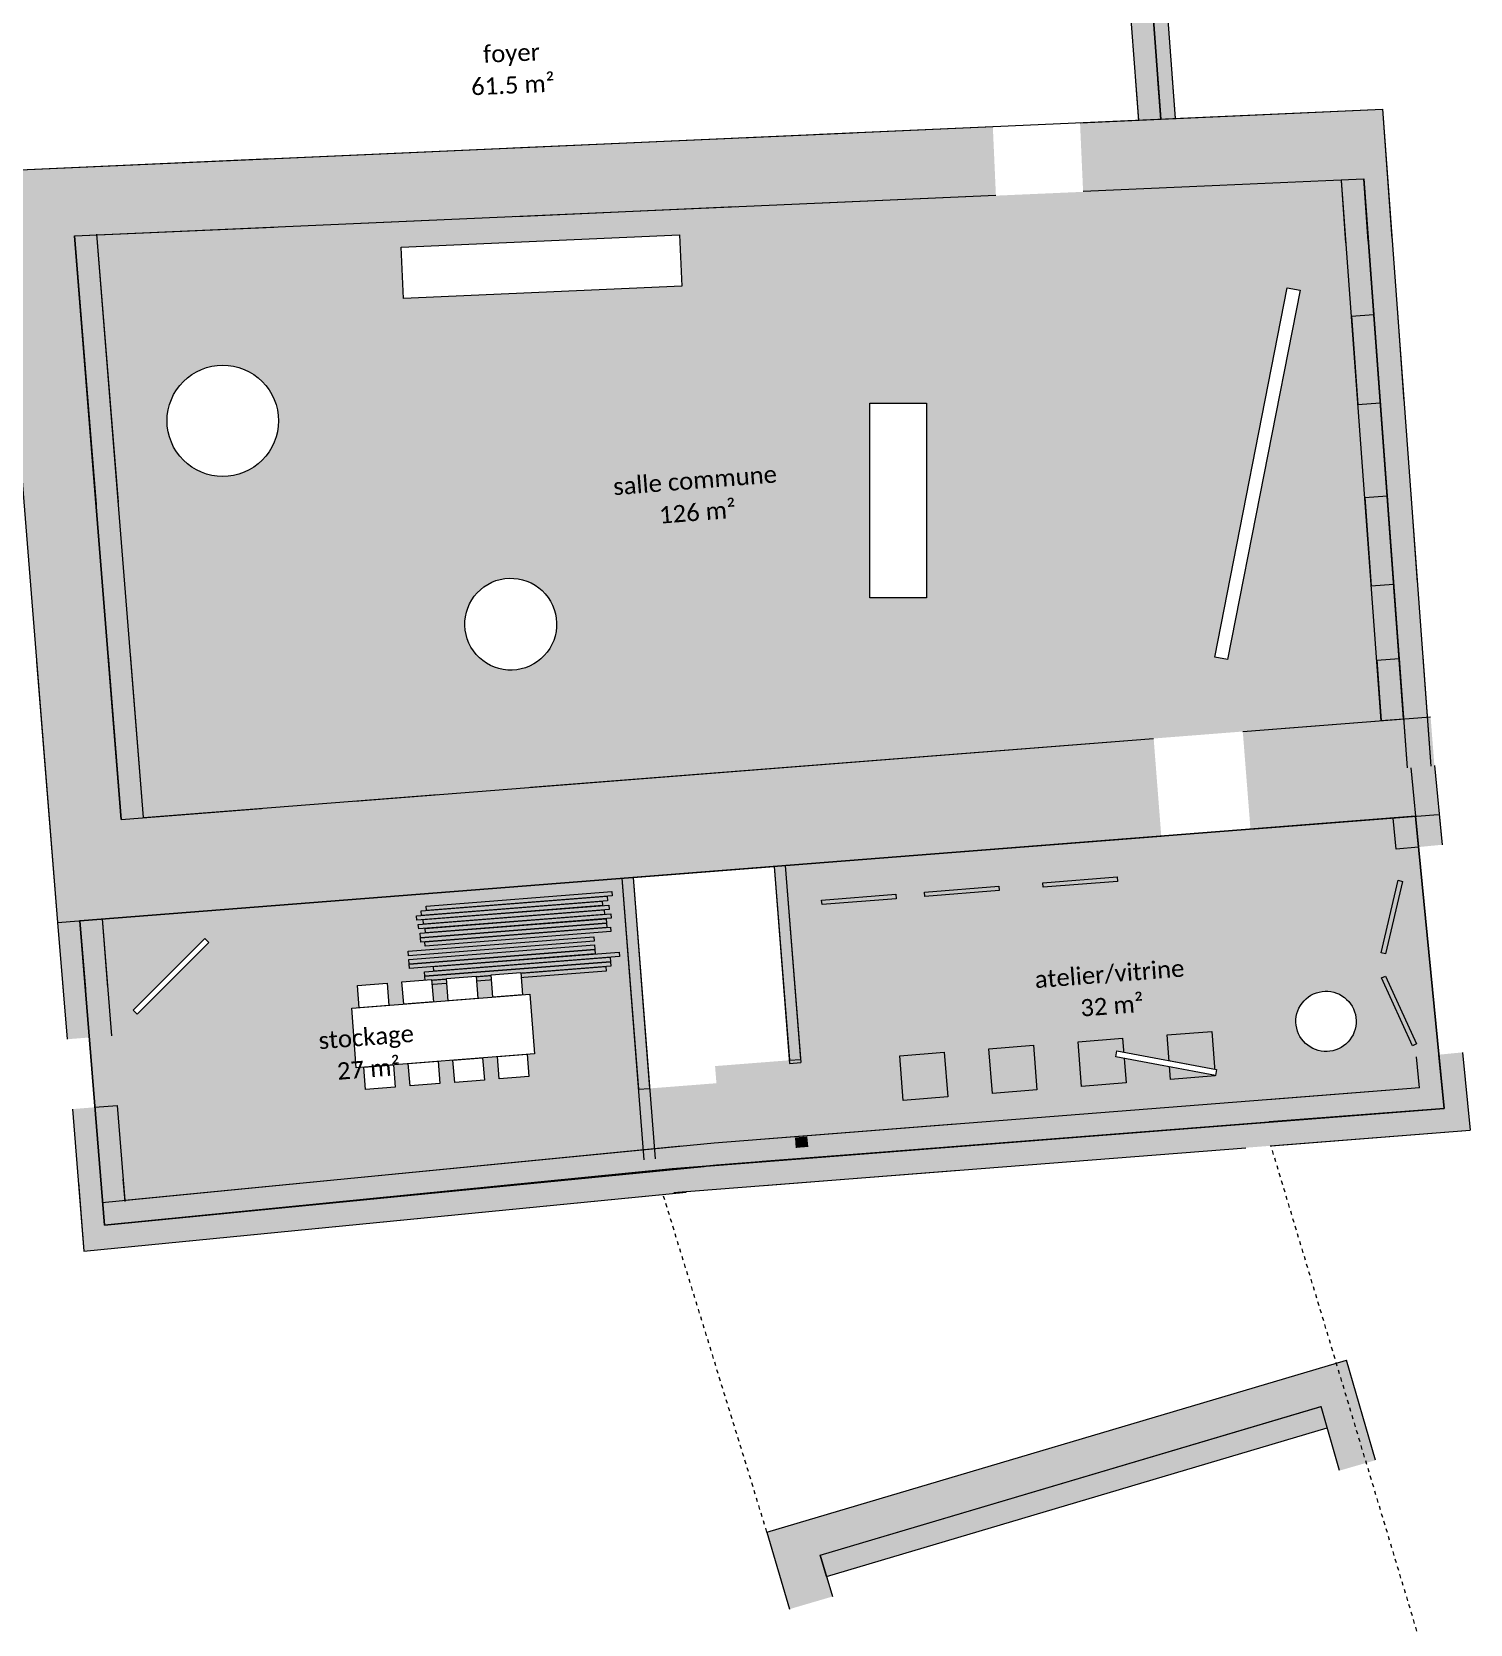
# Model space of a CAD drawing. Header units: centimetres. Extents: x 10781134 to 11746451, y 12092156 to 13482166.
# Drawn here: x 11710061 to 11711991, y 12096454 to 12098591 of the extents above; entities that cross this region are included whole.
import ezdxf

# ---------------------------------------------------------------- set-up
doc = ezdxf.new("R2010")
doc.units = ezdxf.units.CM
doc.header["$LTSCALE"] = 5
doc.linetypes.add('Lijnpatroon-1', pattern=[2.12, 1.06, -1.06])
doc.linetypes.add('Lijnpatroon-11', pattern=[1.058075, 0.705383, -0.352692])
for name, color, linetype, lineweight, true_color in [('_Nieuw-1 stippelijn', 7, 'Lijnpatroon-1', 5, 0xc2324a9a), ('_Nieuw-4 massa', 7, 'Continuous', 5, 0xc2324a9a), ('Bestaand-2 aanzicht', 7, 'Continuous', 5, 0xc2555555), ('Lijnen-meubilair los', 7, 'Continuous', 5, 0xc24c4c4c), ('Oppervlakte-netto', 5, 'Continuous', 5, 0xc20000ff)]:
    doc.layers.add(name, color=color, linetype=linetype, lineweight=lineweight, true_color=true_color)
for name, color, linetype, lineweight in [('Bestaand-4 massa', 7, 'Continuous', 5), ('Lijnen-meubilair vast', 7, 'Continuous', 5), ('Tekst-ruimtelabel', 7, 'Lijnpatroon-11', 13)]:
    doc.layers.add(name, color=color, linetype=linetype, lineweight=lineweight)
doc.layers.add('Tekst-ruimtelabel-corrigé', color=7, linetype='Lijnpatroon-11')
doc.styles.add('Corbel', font='')
doc.styles.get('Corbel').set_extended_font_data('Corbel')

# ---------------------------------------------------------------- blocks, each defined once
blk = doc.blocks.new('Groep-28')
at = {"color": 255}
blk.add_wipeout([(-4299136.7, -3891869.4), (-4298897.5, -3891850.7), (-4298891.2, -3891930.4), (-4299130.5, -3891949.2)], dxfattribs=at).dxf.layer = 'Lijnen-meubilair los'
at = {"layer": 'Lijnen-meubilair los', "flags": 128}
blk.add_lwpolyline([(-4299136.7, -3891869.4), (-4298897.5, -3891850.7), (-4298891.2, -3891930.4), (-4299130.5, -3891949.2)], close=True, dxfattribs=at)
at = {"color": 255}
for points in [[(-4299066.9, -3891863.9), (-4299069.3, -3891834), (-4299029.4, -3891830.9), (-4299027.1, -3891860.8)], [(-4299007.1, -3891859.3), (-4299009.5, -3891829.3), (-4298969.6, -3891826.2), (-4298967.3, -3891856.1)], [(-4298947.3, -3891854.6), (-4298949.7, -3891824.7), (-4298909.8, -3891821.5), (-4298907.4, -3891851.4)], [(-4299126.8, -3891868.6), (-4299129.1, -3891838.7), (-4299089.2, -3891835.6), (-4299086.9, -3891865.5)], [(-4299058.3, -3891973.6), (-4299060.7, -3891943.7), (-4299020.8, -3891940.6), (-4299018.5, -3891970.5)], [(-4298998.5, -3891968.9), (-4299000.9, -3891939), (-4298961, -3891935.9), (-4298958.7, -3891965.8)], [(-4298938.7, -3891964.2), (-4298941.1, -3891934.3), (-4298901.2, -3891931.2), (-4298898.8, -3891961.1)], [(-4299118.2, -3891978.3), (-4299120.5, -3891948.4), (-4299080.6, -3891945.3), (-4299078.3, -3891975.2)]]:
    blk.add_wipeout(points, dxfattribs=at).dxf.layer = 'Lijnen-meubilair los'
at = {"layer": 'Lijnen-meubilair los', "flags": 128}
for points in [[(-4299066.9, -3891863.9), (-4299069.3, -3891834), (-4299029.4, -3891830.9), (-4299027.1, -3891860.8)], [(-4299007.1, -3891859.3), (-4299009.5, -3891829.3), (-4298969.6, -3891826.2), (-4298967.3, -3891856.1)], [(-4298947.3, -3891854.6), (-4298949.7, -3891824.7), (-4298909.8, -3891821.5), (-4298907.4, -3891851.4)], [(-4299126.8, -3891868.6), (-4299129.1, -3891838.7), (-4299089.2, -3891835.6), (-4299086.9, -3891865.5)], [(-4299058.3, -3891973.6), (-4299060.7, -3891943.7), (-4299020.8, -3891940.6), (-4299018.5, -3891970.5)], [(-4298998.5, -3891968.9), (-4299000.9, -3891939), (-4298961, -3891935.9), (-4298958.7, -3891965.8)], [(-4298938.7, -3891964.2), (-4298941.1, -3891934.3), (-4298901.2, -3891931.2), (-4298898.8, -3891961.1)], [(-4299118.2, -3891978.3), (-4299120.5, -3891948.4), (-4299080.6, -3891945.3), (-4299078.3, -3891975.2)]]:
    blk.add_lwpolyline(points, close=True, dxfattribs=at)

msp = doc.modelspace()

# ---------------------------------------------------------------- hatches: boundary and pattern name
at = {"layer": 'Oppervlakte-netto', "linetype": 'Continuous', "lineweight": 0, "true_color": 0x0000bf}
for points in [[(11710211.4, 12097536.6), (11710210.8, 12097536.4), (11711872.1, 12097666.5), (11711818.6, 12098391.3), (11710148.7, 12098318.2), (11710177.5, 12097959.5), (11710147.6, 12097957), (11710163.9, 12097753.5), (11710193.8, 12097755.9)], [(11710163, 12097308.6), (11710133.2, 12097306.2), (11710154, 12097049), (11710183.7, 12097051.4), (11710186, 12097022.4), (11710881.6, 12097090.5), (11710853.1, 12097455), (11710155.6, 12097400.4)]]:
    msp.add_hatch(color=33, dxfattribs=at).paths.add_polyline_path(points)
at = {"layer": 'Tekst-ruimtelabel', "linetype": 'Continuous', "lineweight": 0, "true_color": 0x0000bf}
msp.add_hatch(color=41, dxfattribs=at).paths.add_polyline_path([(11711719.4, 12097157.9), (11711923.5, 12097173.8), (11711919.4, 12097215.3), (11711949.3, 12097218.3), (11711922, 12097496.9), (11711892.1, 12097494), (11711888.1, 12097535.5), (11711888.8, 12097536.1), (11711072.4, 12097472.2), (11711079.8, 12097380.3), (11711084.5, 12097318.3), (11711100.8, 12097109.5), (11711300.6, 12097125.1), (11711303, 12097095.2), (11711721.7, 12097128)])

# ---------------------------------------------------------------- linework, layer by layer
at = {"layer": '_Nieuw-1 stippelijn'}
for p, q in [((11711941.3, 12096373.9), (11711724.2, 12097096.1)), ((11711047.8, 12096577.8), (11710908.4, 12097030.8))]:
    msp.add_line(p, q, dxfattribs=at)
at = {"layer": '_Nieuw-4 massa'}
for p, q in [((11711552.6, 12098791.7), (11711576.2, 12098473.7)), ((11711524.9, 12098760.4), (11711546.3, 12098472.4)), ((11711542.4, 12098524.7), (11711546.3, 12098471.4)), ((11711572.3, 12098526.9), (11711576.2, 12098473.7)), ((11711872.1, 12097666.5), (11711818.6, 12098391.3)), ((11711824.7, 12098307.5), (11711818.6, 12098391.3)), ((11711902, 12097668.8), (11711848.5, 12098393.5)), ((11711854.6, 12098309.8), (11711848.5, 12098393.5)), ((11710147.6, 12097956.9), (11710118.7, 12098316.9)), ((11710181.5, 12097534.1), (11710118.7, 12098316.9)), ((11710177.5, 12097959.5), (11710148.6, 12098319.3)), ((11710211.4, 12097536.4), (11710148.6, 12098319.3)), ((11711832, 12098209.3), (11711861.9, 12098211.6)), ((11711832, 12098209.3), (11711840.7, 12098090.8)), ((11711861.9, 12098211.6), (11711870.7, 12098093)), ((11711840.7, 12098090.8), (11711870.7, 12098093)), ((11711849.9, 12097966.1), (11711879.9, 12097968.3)), ((11711849.9, 12097966.1), (11711858.7, 12097847.5)), ((11711879.9, 12097968.3), (11711888.6, 12097849.7)), ((11711858.7, 12097847.5), (11711888.6, 12097849.7)), ((11710181.5, 12097534.1), (11710163.9, 12097753.5)), ((11710211.4, 12097536.6), (11710193.8, 12097755.9)), ((11711866.1, 12097747.8), (11711896, 12097750)), ((11711896, 12097750), (11711902, 12097668.8)), ((11711866.1, 12097747.8), (11711872.1, 12097666.6)), ((11711872.1, 12097666.6), (11711902, 12097668.8)), ((11711917.9, 12097538.5), (11711888, 12097535.6)), ((11711922, 12097496.9), (11711917.9, 12097538.5)), ((11711922, 12097496.9), (11711917.9, 12097538.4)), ((11711892.1, 12097494), (11711888, 12097535.6)), ((11711892.1, 12097494), (11711888.1, 12097535.5)), ((11711922, 12097496.9), (11711892.1, 12097494)), ((11711072.4, 12097472.2), (11711093.1, 12097207.6)), ((11711072.4, 12097472.2), (11711092.8, 12097211.9)), ((11710853.1, 12097455), (11710882.7, 12097077.3)), ((11710868.1, 12097456.2), (11710897.6, 12097078.5)), ((11710868.1, 12097456.1), (11710890.2, 12097173)), ((11711057.5, 12097471), (11711078.2, 12097206.4)), ((11711057.5, 12097471), (11711077.9, 12097210.8)), ((11710125.7, 12097398), (11710133.1, 12097306.2)), ((11710125.7, 12097398), (11710138.3, 12097241.4)), ((11710155.6, 12097400.4), (11710163, 12097308.6)), ((11710155.6, 12097400.4), (11710168.2, 12097243.8)), ((11711956.3, 12097146.3), (11711949.3, 12097218.3)), ((11711956.3, 12097146.3), (11711949.3, 12097218.3)), ((11711077.9, 12097210.8), (11711092.8, 12097211.9)), ((11711078.2, 12097206.4), (11711093.1, 12097207.6)), ((11711923.5, 12097173.8), (11711919.4, 12097215.3)), ((11711923.5, 12097173.8), (11711919.4, 12097215.3)), ((11710875.3, 12097171.9), (11710890.2, 12097173)), ((11711923.5, 12097173.8), (11711719.4, 12097157.9)), ((11710146, 12097147.7), (11710175.9, 12097150.1)), ((11710146, 12097147.7), (11710158.7, 12096989.6)), ((11710175.9, 12097150.1), (11710186.2, 12097022.5)), ((11711956.3, 12097146.3), (11710979.9, 12097069.9)), ((11711956.3, 12097146.3), (11711721.7, 12097128)), ((11711300.6, 12097125.1), (11711039.1, 12097104.7)), ((11710933.3, 12097095.5), (11710155.8, 12097019.5)), ((11710977.2, 12097099.8), (11710186.2, 12097022.5)), ((11711303, 12097095.2), (11711041.5, 12097074.8)), ((11711086, 12097106.7), (11711100.9, 12097107.9)), ((11711086, 12097106.7), (11711087, 12097093.3)), ((11711100.9, 12097107.9), (11711102, 12097094.5)), ((11710979.9, 12097069.9), (11710158.7, 12096989.6)), ((11710153.8, 12097049), (11710156.2, 12097018.8)), ((11710936.2, 12097065.7), (11710158.7, 12096989.6)), ((11710183.7, 12097051.4), (11710186.1, 12097021.2)), ((11711119.4, 12096546.9), (11711791.2, 12096746.1)), ((11711127.9, 12096518.1), (11711799.7, 12096717.4)), ((11711127.9, 12096518.1), (11711119.4, 12096546.9))]:
    msp.add_line(p, q, dxfattribs=at)
at = {"layer": '_Nieuw-4 massa', "color": 175, "true_color": 0x0000ff}
for points in [[(11711524.9, 12098760.4), (11711552.6, 12098791.7), (11711546.3, 12098472.4), (11711576.2, 12098473.7)], [(11711542.4, 12098524.7), (11711572.3, 12098526.9), (11711546.3, 12098471.4), (11711576.2, 12098473.7)], [(11711902, 12097668.8), (11711872.1, 12097666.5), (11711848.5, 12098393.5), (11711818.6, 12098391.3)], [(11711854.6, 12098309.8), (11711824.7, 12098307.5), (11711848.5, 12098393.5), (11711818.6, 12098391.3)], [(11710177.5, 12097959.5), (11710147.6, 12097956.9), (11710148.6, 12098319.3), (11710118.7, 12098316.9)], [(11710211.4, 12097536.4), (11710181.5, 12097534.1), (11710148.6, 12098319.3), (11710118.7, 12098316.9)], [(11711832, 12098209.3), (11711861.9, 12098211.6), (11711840.7, 12098090.8), (11711870.7, 12098093)], [(11711849.9, 12097966.1), (11711879.9, 12097968.3), (11711858.7, 12097847.5), (11711888.6, 12097849.7)], [(11710211.4, 12097536.6), (11710181.5, 12097534.1), (11710193.8, 12097755.9), (11710163.9, 12097753.5)], [(11711866.1, 12097747.8), (11711896, 12097750), (11711872.1, 12097666.6), (11711902, 12097668.8)], [(11711922, 12097496.9), (11711892.1, 12097494), (11711917.9, 12097538.5), (11711888, 12097535.6)], [(11711922, 12097496.9), (11711892.1, 12097494), (11711917.9, 12097538.4), (11711888.1, 12097535.5)], [(11711057.5, 12097471), (11711072.4, 12097472.2), (11711078.2, 12097206.4), (11711093.1, 12097207.6)], [(11711057.5, 12097471), (11711072.4, 12097472.2), (11711077.9, 12097210.8), (11711092.8, 12097211.9)], [(11710853.1, 12097455), (11710868.1, 12097456.2), (11710882.7, 12097077.3), (11710897.6, 12097078.5)], [(11710125.7, 12097398), (11710155.6, 12097400.4), (11710133.1, 12097306.2), (11710163, 12097308.6)], [(11710125.7, 12097398), (11710155.6, 12097400.4), (11710138.3, 12097241.4), (11710168.2, 12097243.8)], [(11711956.3, 12097146.3), (11711923.5, 12097173.8), (11711949.3, 12097218.3), (11711919.4, 12097215.3)], [(11711956.3, 12097146.3), (11711923.5, 12097173.8), (11711949.3, 12097218.3), (11711919.4, 12097215.3)], [(11711923.5, 12097173.8), (11711956.3, 12097146.3), (11711719.4, 12097157.9), (11711721.7, 12097128)], [(11710146, 12097147.7), (11710175.9, 12097150.1), (11710158.7, 12096989.6), (11710186.2, 12097022.5)], [(11711300.6, 12097125.1), (11711303, 12097095.2), (11711039.1, 12097104.7), (11711041.5, 12097074.8)], [(11710933.3, 12097095.5), (11710936.2, 12097065.7), (11710155.8, 12097019.5), (11710158.7, 12096989.6)], [(11710977.2, 12097099.8), (11710979.9, 12097069.9), (11710186.2, 12097022.5), (11710158.7, 12096989.6)], [(11711086, 12097106.7), (11711100.9, 12097107.9), (11711087, 12097093.3), (11711102, 12097094.5)], [(11710153.8, 12097049), (11710183.7, 12097051.4), (11710156.2, 12097018.8), (11710186.1, 12097021.2)], [(11711127.9, 12096518.1), (11711119.4, 12096546.9), (11711799.7, 12096717.4), (11711791.2, 12096746.1)]]:
    msp.add_solid(points, dxfattribs=at)
at = {"layer": 'Bestaand-2 aanzicht'}
for p, q in [((11710014.9, 12098404.4), (11711873.7, 12098486.9)), ((11710014.9, 12098404.4), (11711873.7, 12098486.9)), ((11711013.1, 12098448.7), (11711162.9, 12098455.4))]:
    msp.add_line(p, q, dxfattribs=at)
at = {"layer": 'Bestaand-4 massa'}
for p, q in [((11711596.2, 12098474.6), (11711506.4, 12099684.1)), ((11711576.2, 12098473.7), (11711488, 12099662.5)), ((11711576.3, 12098473.4), (11711572.3, 12098526.9)), ((11711596.2, 12098474.9), (11711592.2, 12098528.4)), ((11711467.9, 12098468.9), (11711873.7, 12098486.9)), ((11711596.2, 12098474.6), (11711873.7, 12098486.9)), ((11711873.7, 12098486.9), (11711938.7, 12097605.5)), ((11711873.7, 12098486.9), (11711886.5, 12098313.6)), ((11710499.2, 12098425.9), (11711350.9, 12098463.7)), ((11711118.4, 12098453.4), (11711350.9, 12098463.7)), ((11711467.9, 12098468.9), (11711546.3, 12098472.4)), ((11710706.9, 12098435.1), (11711001.4, 12098448.2)), ((11710014.9, 12098404.4), (11710590, 12098429.9)), ((11710014.9, 12098404.4), (11710382.2, 12098420.7)), ((11710014.9, 12098404.4), (11710095.8, 12097395.6)), ((11711472, 12098377), (11711848.5, 12098393.7)), ((11711472, 12098377), (11711848.5, 12098393.7)), ((11711848.5, 12098393.7), (11711906.8, 12097603.1)), ((11711848.5, 12098393.7), (11711854.5, 12098311.3)), ((11710503.3, 12098334), (11711355, 12098371.8)), ((11711122.5, 12098361.5), (11711355, 12098371.8)), ((11710711, 12098343.2), (11711005.5, 12098356.3)), ((11710118.7, 12098316.9), (11710386.3, 12098328.8)), ((11710118.7, 12098316.9), (11710147.6, 12097956.8)), ((11710118.7, 12098316.9), (11710181.5, 12097534.1)), ((11711861.9, 12098211.6), (11711870.7, 12098093)), ((11711893.8, 12098213.9), (11711902.6, 12098095.3)), ((11711879.9, 12097968.3), (11711888.6, 12097849.7)), ((11711911.8, 12097970.7), (11711920.5, 12097852.1)), ((11710163.9, 12097753.5), (11710181.5, 12097534.1)), ((11711896, 12097750), (11711906.8, 12097603.1)), ((11711927.9, 12097752.3), (11711938.7, 12097605.5)), ((11710067.7, 12097745.8), (11710095.8, 12097395.6)), ((11711686.3, 12097651.9), (11711938.3, 12097671.7)), ((11711726.2, 12097655.1), (11711938.3, 12097671.7)), ((11710494.2, 12097558.6), (11711526.8, 12097639.5)), ((11710730.7, 12097577.1), (11711566.7, 12097642.6)), ((11711911.6, 12097603.1), (11711922, 12097496.9)), ((11711943.4, 12097606.2), (11711953.8, 12097500)), ((11710211.4, 12097536.4), (11710606.1, 12097567.3)), ((11710181.5, 12097534.1), (11710369.5, 12097548.8)), ((11711696.6, 12097521), (11711948.5, 12097540.8)), ((11711736.4, 12097524.2), (11711948.5, 12097540.8)), ((11711917.9, 12097538.1), (11711922, 12097496.9)), ((11711949.8, 12097541.2), (11711953.8, 12097500)), ((11710504.4, 12097427.7), (11711537.1, 12097508.6)), ((11711072.4, 12097472.2), (11711576.9, 12097511.7)), ((11710868.1, 12097456.1), (11711057.5, 12097471)), ((11710125.9, 12097398), (11710379.8, 12097417.9)), ((11710095.8, 12097395.6), (11710096, 12097395.7)), ((11710096, 12097395.7), (11710103.4, 12097303.8)), ((11710096, 12097395.7), (11710108.6, 12097239)), ((11710125.9, 12097398), (11710133.3, 12097306.2)), ((11710125.9, 12097398), (11710138.5, 12097241.4)), ((11711949.3, 12097218.3), (11711956.3, 12097146.3)), ((11711949.3, 12097218.3), (11711956.3, 12097146.3)), ((11711981.1, 12097221.4), (11711991.4, 12097117)), ((11711981.1, 12097221.4), (11711991.4, 12097117)), ((11710116.1, 12097145.3), (11710131.4, 12096954.8)), ((11710146, 12097147.7), (11710158.7, 12096989.6)), ((11710920.4, 12097065.3), (11711956.3, 12097146.3)), ((11711721.7, 12097128), (11711956.3, 12097146.3)), ((11711723.1, 12097096), (11711991.4, 12097117)), ((11711724.2, 12097096.1), (11711991.4, 12097117)), ((11710922.8, 12097033.4), (11711690.5, 12097093.4)), ((11711041.5, 12097074.8), (11711303, 12097095.2)), ((11710158.7, 12096989.6), (11710963.5, 12097068.3)), ((11710920.4, 12097065.3), (11710936.8, 12097066.6)), ((11710124.1, 12097046.6), (11710131.4, 12096954.8)), ((11710154, 12097049), (11710158.7, 12096989.6)), ((11710158.7, 12096989.6), (11710936.2, 12097065.7)), ((11711044, 12097042.8), (11711305.5, 12097063.3)), ((11710131.4, 12096954.8), (11710939.4, 12097033.8)), ((11710131.4, 12096954.8), (11710912, 12097031.1)), ((11710922.8, 12097033.4), (11710939.3, 12097034.7)), ((11711047.8, 12096577.8), (11711825.3, 12096808.4)), ((11711864.2, 12096674.1), (11711825.3, 12096808.4)), ((11711119.4, 12096546.9), (11711791.3, 12096746.2)), ((11711816.2, 12096660.2), (11711791.3, 12096746.2)), ((11711047.8, 12096577.8), (11711078.1, 12096474.3)), ((11711119.4, 12096546.9), (11711135.7, 12096491.2))]:
    msp.add_line(p, q, dxfattribs=at)
for points in [[(11710125.9, 12097398), (11710125.9, 12097398), (11710158.7, 12096989.6), (11710158.7, 12096989.6), (11710125.9, 12097398)], [(11710920.4, 12097065.3), (11710920.4, 12097065.3), (11711956.3, 12097146.3), (11711956.3, 12097146.3), (11710920.4, 12097065.3)], [(11710158.7, 12096989.6), (11710158.7, 12096989.6), (11710920.4, 12097065.3), (11710920.4, 12097065.3), (11710158.7, 12096989.6)]]:
    msp.add_lwpolyline(points, dxfattribs=at)
at = {"layer": 'Bestaand-4 massa', "color": 7}
for points in [[(11711596.2, 12098474.6), (11711576.2, 12098473.7), (11711506.4, 12099684.1), (11711488, 12099662.5)], [(11711596.2, 12098474.9), (11711576.3, 12098473.4), (11711592.2, 12098528.4), (11711572.3, 12098526.9)], [(11711472, 12098377), (11711467.9, 12098468.9), (11711848.5, 12098393.7), (11711873.7, 12098486.9)], [(11711472, 12098377), (11711467.9, 12098468.9), (11711848.5, 12098393.7), (11711873.7, 12098486.9)], [(11711848.5, 12098393.7), (11711873.7, 12098486.9), (11711906.8, 12097603.1), (11711938.7, 12097605.5)], [(11711848.5, 12098393.7), (11711873.7, 12098486.9), (11711854.5, 12098311.3), (11711886.5, 12098313.6)], [(11710503.3, 12098334), (11710499.2, 12098425.9), (11711355, 12098371.8), (11711350.9, 12098463.7)], [(11711122.5, 12098361.5), (11711118.4, 12098453.4), (11711355, 12098371.8), (11711350.9, 12098463.7)], [(11710711, 12098343.2), (11710706.9, 12098435.1), (11711005.5, 12098356.3), (11711001.4, 12098448.2)], [(11710118.7, 12098316.9), (11710014.9, 12098404.4), (11710386.3, 12098328.8), (11710382.2, 12098420.7)], [(11710014.9, 12098404.4), (11710118.7, 12098316.9), (11710051.4, 12097949.1), (11710147.6, 12097956.8)], [(11710014.9, 12098404.4), (11710118.7, 12098316.9), (11710095.8, 12097395.6), (11710181.5, 12097534.1)], [(11711861.9, 12098211.6), (11711893.8, 12098213.9), (11711870.7, 12098093), (11711902.6, 12098095.3)], [(11711879.9, 12097968.3), (11711911.8, 12097970.7), (11711888.6, 12097849.7), (11711920.5, 12097852.1)], [(11710095.8, 12097395.6), (11710181.5, 12097534.1), (11710067.7, 12097745.8), (11710163.9, 12097753.5)], [(11711896, 12097750), (11711927.9, 12097752.3), (11711906.8, 12097603.1), (11711938.7, 12097605.5)], [(11711696.6, 12097521), (11711686.3, 12097651.9), (11711948.5, 12097540.8), (11711938.3, 12097671.7)], [(11711736.4, 12097524.2), (11711726.2, 12097655.1), (11711948.5, 12097540.8), (11711938.3, 12097671.7)], [(11710504.4, 12097427.7), (11710494.2, 12097558.6), (11711537.1, 12097508.6), (11711526.8, 12097639.5)], [(11711911.6, 12097603.1), (11711943.4, 12097606.2), (11711922, 12097496.9), (11711953.8, 12097500)], [(11710369.5, 12097548.8), (11710181.5, 12097534.1), (11710379.8, 12097417.9), (11710095.8, 12097395.6)], [(11711917.9, 12097538.1), (11711949.8, 12097541.2), (11711922, 12097496.9), (11711953.8, 12097500)], [(11710133.3, 12097306.2), (11710125.9, 12097398), (11710103.4, 12097303.8), (11710096, 12097395.7)], [(11710138.5, 12097241.4), (11710125.9, 12097398), (11710108.6, 12097239), (11710096, 12097395.7)], [(11711949.3, 12097218.3), (11711981.1, 12097221.4), (11711956.3, 12097146.3), (11711991.4, 12097117)], [(11711949.3, 12097218.3), (11711981.1, 12097221.4), (11711956.3, 12097146.3), (11711991.4, 12097117)], [(11710116.1, 12097145.3), (11710146, 12097147.7), (11710131.4, 12096954.8), (11710158.7, 12096989.6)], [(11710922.8, 12097033.4), (11710920.4, 12097065.3), (11711991.4, 12097117), (11711956.3, 12097146.3)], [(11711724.2, 12097096.1), (11711721.7, 12097128), (11711991.4, 12097117), (11711956.3, 12097146.3)], [(11711044, 12097042.8), (11711041.5, 12097074.8), (11711305.5, 12097063.3), (11711303, 12097095.2)], [(11710131.4, 12096954.8), (11710158.7, 12096989.6), (11710912, 12097031.1), (11710963.5, 12097068.3)], [(11710922.8, 12097033.4), (11710920.4, 12097065.3), (11710939.3, 12097034.7), (11710936.8, 12097066.6)], [(11710124.1, 12097046.6), (11710154, 12097049), (11710131.4, 12096954.8), (11710158.7, 12096989.6)], [(11710131.4, 12096954.8), (11710158.7, 12096989.6), (11710939.4, 12097033.8), (11710936.2, 12097065.7)], [(11711119.4, 12096546.9), (11711047.8, 12096577.8), (11711791.3, 12096746.2), (11711825.3, 12096808.4)], [(11711864.2, 12096674.1), (11711816.2, 12096660.2), (11711825.3, 12096808.4), (11711791.3, 12096746.2)], [(11711047.8, 12096577.8), (11711119.4, 12096546.9), (11711078.1, 12096474.3), (11711135.7, 12096491.2)]]:
    msp.add_solid(points, dxfattribs=at)

# ---------------------------------------------------------------- texts
at = {"layer": 'Tekst-ruimtelabel', "attachment_point": 2, "line_spacing_factor": 1.119614, "style": 'Corbel'}
for s, insert, char_height, rotation in [('foyer\\P61.5 m²{\\fArial|b0|i0|c0|p0;\\H1.096x; }', (11710704.5, 12098573.9), 22.967, 2.5128), ('salle commune\\P126 m²{\\fArial|b0|i0|c0|p0;\\H1.096x; }', (11710950.3, 12098000.5), 22.967, 4.4795), ('atelier/vitrine\\P32 m² ', (11711506.5, 12097338.3), 22.967, 4.4795), ('stockage\\P27 m² ', (11710509.1, 12097253.5), 22.97, 4.4795)]:
    msp.add_mtext(s, dxfattribs=dict(at, insert=insert, char_height=char_height, rotation=rotation))
at = {"layer": 'Tekst-ruimtelabel-corrigé', "char_height": 22.967, "attachment_point": 2, "line_spacing_factor": 1.119614, "style": 'Corbel'}
for s, insert, rotation in [('foyer\\P61.5 m²{\\fArial|b0|i0|c0|p0;\\H1.096x; }', (11710704.5, 12098573.9), 2.5128), ('salle commune\\P126 m²{\\fArial|b0|i0|c0|p0;\\H1.096x; }', (11710950.3, 12098000.5), 4.4795), ('atelier/vitrine\\P32 m² ', (11711506.5, 12097338.3), 4.4795)]:
    msp.add_mtext(s, dxfattribs=dict(at, insert=insert, rotation=rotation))

# ---------------------------------------------------------------- next in the draw order: wipeouts: each hides what was drawn before it
at = {"color": 255}
for points in [[(11710556.8, 12098301.8), (11710930.4, 12098318.4), (11710933.5, 12098249.5), (11710559.9, 12098232.9)], [(11711746, 12098247.5), (11711763.2, 12098244.1), (11711666, 12097748.5), (11711648.8, 12097751.9)], [(11710392.4, 12098068.9), (11710392, 12098061.5), (11710391, 12098054.3), (11710389.2, 12098047.2), (11710386.7, 12098040.3), (11710383.6, 12098033.6), (11710379.8, 12098027.3), (11710375.4, 12098021.4), (11710370.5, 12098016), (11710365.1, 12098011.1), (11710359.2, 12098006.7), (11710352.9, 12098002.9), (11710346.3, 12097999.8), (11710339.3, 12097997.3), (11710332.2, 12097995.5), (11710325, 12097994.5), (11710317.6, 12097994.1), (11710310.3, 12097994.5), (11710303.1, 12097995.5), (11710295.9, 12097997.3), (11710289, 12097999.8), (11710282.4, 12098002.9), (11710276.1, 12098006.7), (11710270.2, 12098011.1), (11710264.8, 12098016), (11710259.9, 12098021.4), (11710255.5, 12098027.3), (11710251.7, 12098033.6), (11710248.6, 12098040.3), (11710246.1, 12098047.2), (11710244.3, 12098054.3), (11710243.2, 12098061.5), (11710242.9, 12098068.9), (11710243.2, 12098076.2), (11710244.3, 12098083.4), (11710246.1, 12098090.6), (11710248.6, 12098097.5), (11710251.7, 12098104.1), (11710255.5, 12098110.4), (11710259.9, 12098116.3), (11710264.8, 12098121.7), (11710270.2, 12098126.7), (11710276.1, 12098131), (11710282.4, 12098134.8), (11710289, 12098137.9), (11710295.9, 12098140.4), (11710303.1, 12098142.2), (11710310.3, 12098143.3), (11710317.6, 12098143.6), (11710325, 12098143.3), (11710332.2, 12098142.2), (11710339.3, 12098140.4), (11710346.3, 12098137.9), (11710352.9, 12098134.8), (11710359.2, 12098131), (11710365.1, 12098126.7), (11710370.5, 12098121.7), (11710375.4, 12098116.3), (11710379.8, 12098110.4), (11710383.6, 12098104.1), (11710386.7, 12098097.5), (11710389.2, 12098090.6), (11710391, 12098083.4), (11710392, 12098076.2)], [(11711186, 12098092.5), (11711262, 12098092.5), (11711262, 12097831.5), (11711186, 12097831.5)], [(11710757.4, 12097826.8), (11710760.2, 12097821.4), (11710762.4, 12097815.8), (11710764, 12097810), (11710765.1, 12097804), (11710765.6, 12097798), (11710765.5, 12097792), (11710764.8, 12097786), (11710763.5, 12097780), (11710761.7, 12097774.3), (11710759.3, 12097768.7), (11710756.3, 12097763.4), (11710752.9, 12097758.5), (11710749, 12097753.9), (11710744.6, 12097749.7), (11710739.9, 12097745.9), (11710734.8, 12097742.6), (11710729.4, 12097739.8), (11710723.8, 12097737.6), (11710718, 12097736), (11710712, 12097734.9), (11710706, 12097734.4), (11710700, 12097734.5), (11710694, 12097735.2), (11710688, 12097736.5), (11710682.3, 12097738.3), (11710676.7, 12097740.7), (11710671.4, 12097743.7), (11710666.5, 12097747.1), (11710661.9, 12097751), (11710657.7, 12097755.4), (11710653.9, 12097760.1), (11710650.6, 12097765.2), (11710647.8, 12097770.6), (11710645.6, 12097776.2), (11710644, 12097782), (11710642.9, 12097788), (11710642.4, 12097794), (11710642.5, 12097800), (11710643.2, 12097806), (11710644.5, 12097812), (11710646.3, 12097817.7), (11710648.7, 12097823.3), (11710651.7, 12097828.6), (11710655.1, 12097833.5), (11710659, 12097838.1), (11710663.4, 12097842.3), (11710668.1, 12097846.1), (11710673.2, 12097849.4), (11710678.6, 12097852.2), (11710684.2, 12097854.4), (11710690, 12097856), (11710696, 12097857.1), (11710702, 12097857.6), (11710708, 12097857.5), (11710714, 12097856.8), (11710720, 12097855.5), (11710725.7, 12097853.7), (11710731.3, 12097851.3), (11710736.6, 12097848.3), (11710741.5, 12097844.9), (11710746.1, 12097841), (11710750.3, 12097836.6), (11710754.1, 12097831.9)], [(11711418, 12097449.1), (11711517.7, 12097456.9), (11711518.2, 12097450.9), (11711418.5, 12097443.1)], [(11711871.8, 12097354.9), (11711894.7, 12097452.3), (11711900.5, 12097450.9), (11711877.7, 12097353.5)], [(11710590.5, 12097417.8), (11710839.7, 12097437.4), (11710840.2, 12097431.4), (11710591, 12097411.9)], [(11711121.2, 12097425.8), (11711220.9, 12097433.6), (11711221.4, 12097427.6), (11711121.7, 12097419.8)], [(11711259.2, 12097436.6), (11711358.9, 12097444.4), (11711359.3, 12097438.5), (11711259.6, 12097430.6)], [(11711878, 12097323.8), (11711919.3, 12097232.8), (11711913.9, 12097230.3), (11711872.5, 12097321.4)], [(11711465.2, 12097235.6), (11711525, 12097240.3), (11711529.7, 12097180.4), (11711469.9, 12097175.8)], [(11711584.9, 12097244.9), (11711644.7, 12097249.6), (11711649.4, 12097189.8), (11711589.5, 12097185.1)], [(11711226, 12097216.9), (11711285.8, 12097221.5), (11711290.5, 12097161.7), (11711230.6, 12097157)], [(11711345.6, 12097226.2), (11711405.4, 12097230.9), (11711410.1, 12097171.1), (11711350.3, 12097166.4)]]:
    msp.add_wipeout(points, dxfattribs=at).dxf.layer = 'Lijnen-meubilair los'

# ---------------------------------------------------------------- next in the draw order: linework, layer by layer
at = {"layer": '_Nieuw-4 massa'}
msp.add_line((11711923.5, 12097173.8), (11710977.2, 12097099.8), dxfattribs=at)
at = {"layer": '_Nieuw-4 massa', "color": 175, "true_color": 0x0000ff}
msp.add_solid([(11711923.5, 12097173.8), (11711956.3, 12097146.3), (11710977.2, 12097099.8), (11710979.9, 12097069.9)], dxfattribs=at)
at = {"layer": 'Bestaand-4 massa'}
for p, q in [((11710118.7, 12098316.9), (11710594, 12098338)), ((11710741, 12097446.2), (11710853.1, 12097455))]:
    msp.add_line(p, q, dxfattribs=at)
msp.add_lwpolyline([(11711956.3, 12097146.3), (11711956.3, 12097146.3), (11711917.9, 12097538.4), (11711917.9, 12097538.4), (11711956.3, 12097146.3)], dxfattribs=at)
at = {"layer": 'Bestaand-4 massa', "color": 7}
for points in [[(11710118.7, 12098316.9), (11710014.9, 12098404.4), (11710594, 12098338), (11710590, 12098429.9)], [(11710741, 12097446.2), (11710730.7, 12097577.1), (11711576.9, 12097511.7), (11711566.7, 12097642.6)]]:
    msp.add_solid(points, dxfattribs=at)
at = {"layer": 'Lijnen-meubilair los', "flags": 128}
for points in [[(11710556.8, 12098301.8), (11710930.4, 12098318.4), (11710933.5, 12098249.5), (11710559.9, 12098232.9)], [(11711746, 12098247.5), (11711763.2, 12098244.1), (11711666, 12097748.5), (11711648.8, 12097751.9)], [(11710392.4, 12098068.9), (11710392, 12098061.5), (11710391, 12098054.3), (11710389.2, 12098047.2), (11710386.7, 12098040.3), (11710383.6, 12098033.6), (11710379.8, 12098027.3), (11710375.4, 12098021.4), (11710370.5, 12098016), (11710365.1, 12098011.1), (11710359.2, 12098006.7), (11710352.9, 12098002.9), (11710346.3, 12097999.8), (11710339.3, 12097997.3), (11710332.2, 12097995.5), (11710325, 12097994.5), (11710317.6, 12097994.1), (11710310.3, 12097994.5), (11710303.1, 12097995.5), (11710295.9, 12097997.3), (11710289, 12097999.8), (11710282.4, 12098002.9), (11710276.1, 12098006.7), (11710270.2, 12098011.1), (11710264.8, 12098016), (11710259.9, 12098021.4), (11710255.5, 12098027.3), (11710251.7, 12098033.6), (11710248.6, 12098040.3), (11710246.1, 12098047.2), (11710244.3, 12098054.3), (11710243.2, 12098061.5), (11710242.9, 12098068.9), (11710243.2, 12098076.2), (11710244.3, 12098083.4), (11710246.1, 12098090.6), (11710248.6, 12098097.5), (11710251.7, 12098104.1), (11710255.5, 12098110.4), (11710259.9, 12098116.3), (11710264.8, 12098121.7), (11710270.2, 12098126.7), (11710276.1, 12098131), (11710282.4, 12098134.8), (11710289, 12098137.9), (11710295.9, 12098140.4), (11710303.1, 12098142.2), (11710310.3, 12098143.3), (11710317.6, 12098143.6), (11710325, 12098143.3), (11710332.2, 12098142.2), (11710339.3, 12098140.4), (11710346.3, 12098137.9), (11710352.9, 12098134.8), (11710359.2, 12098131), (11710365.1, 12098126.7), (11710370.5, 12098121.7), (11710375.4, 12098116.3), (11710379.8, 12098110.4), (11710383.6, 12098104.1), (11710386.7, 12098097.5), (11710389.2, 12098090.6), (11710391, 12098083.4), (11710392, 12098076.2)], [(11711186, 12098092.5), (11711262, 12098092.5), (11711262, 12097831.5), (11711186, 12097831.5)], [(11710757.4, 12097826.8), (11710760.2, 12097821.4), (11710762.4, 12097815.8), (11710764, 12097810), (11710765.1, 12097804), (11710765.6, 12097798), (11710765.5, 12097792), (11710764.8, 12097786), (11710763.5, 12097780), (11710761.7, 12097774.3), (11710759.3, 12097768.7), (11710756.3, 12097763.4), (11710752.9, 12097758.5), (11710749, 12097753.9), (11710744.6, 12097749.7), (11710739.9, 12097745.9), (11710734.8, 12097742.6), (11710729.4, 12097739.8), (11710723.8, 12097737.6), (11710718, 12097736), (11710712, 12097734.9), (11710706, 12097734.4), (11710700, 12097734.5), (11710694, 12097735.2), (11710688, 12097736.5), (11710682.3, 12097738.3), (11710676.7, 12097740.7), (11710671.4, 12097743.7), (11710666.5, 12097747.1), (11710661.9, 12097751), (11710657.7, 12097755.4), (11710653.9, 12097760.1), (11710650.6, 12097765.2), (11710647.8, 12097770.6), (11710645.6, 12097776.2), (11710644, 12097782), (11710642.9, 12097788), (11710642.4, 12097794), (11710642.5, 12097800), (11710643.2, 12097806), (11710644.5, 12097812), (11710646.3, 12097817.7), (11710648.7, 12097823.3), (11710651.7, 12097828.6), (11710655.1, 12097833.5), (11710659, 12097838.1), (11710663.4, 12097842.3), (11710668.1, 12097846.1), (11710673.2, 12097849.4), (11710678.6, 12097852.2), (11710684.2, 12097854.4), (11710690, 12097856), (11710696, 12097857.1), (11710702, 12097857.6), (11710708, 12097857.5), (11710714, 12097856.8), (11710720, 12097855.5), (11710725.7, 12097853.7), (11710731.3, 12097851.3), (11710736.6, 12097848.3), (11710741.5, 12097844.9), (11710746.1, 12097841), (11710750.3, 12097836.6), (11710754.1, 12097831.9)], [(11711418, 12097449.1), (11711517.7, 12097456.9), (11711518.2, 12097450.9), (11711418.5, 12097443.1)], [(11711871.8, 12097354.9), (11711894.7, 12097452.3), (11711900.5, 12097450.9), (11711877.7, 12097353.5)], [(11710590.5, 12097417.8), (11710839.7, 12097437.4), (11710840.2, 12097431.4), (11710591, 12097411.9)], [(11711121.2, 12097425.8), (11711220.9, 12097433.6), (11711221.4, 12097427.6), (11711121.7, 12097419.8)], [(11711259.2, 12097436.6), (11711358.9, 12097444.4), (11711359.3, 12097438.5), (11711259.6, 12097430.6)], [(11711878, 12097323.8), (11711919.3, 12097232.8), (11711913.9, 12097230.3), (11711872.5, 12097321.4)], [(11711465.2, 12097235.6), (11711525, 12097240.3), (11711529.7, 12097180.4), (11711469.9, 12097175.8)], [(11711584.9, 12097244.9), (11711644.7, 12097249.6), (11711649.4, 12097189.8), (11711589.5, 12097185.1)], [(11711226, 12097216.9), (11711285.8, 12097221.5), (11711290.5, 12097161.7), (11711230.6, 12097157)], [(11711345.6, 12097226.2), (11711405.4, 12097230.9), (11711410.1, 12097171.1), (11711350.3, 12097166.4)]]:
    msp.add_lwpolyline(points, close=True, dxfattribs=at)

# ---------------------------------------------------------------- next in the draw order: wipeouts: each hides what was drawn before it
at = {"color": 255}
msp.add_wipeout([(11710584, 12097411.3), (11710833.2, 12097430.9), (11710833.7, 12097424.9), (11710584.4, 12097405.3)], dxfattribs=at).dxf.layer = 'Lijnen-meubilair los'

# ---------------------------------------------------------------- next in the draw order: linework, layer by layer
at = {"layer": 'Lijnen-meubilair los', "flags": 128}
msp.add_lwpolyline([(11710584, 12097411.3), (11710833.2, 12097430.9), (11710833.7, 12097424.9), (11710584.4, 12097405.3)], close=True, dxfattribs=at)

# ---------------------------------------------------------------- next in the draw order: wipeouts: each hides what was drawn before it
at = {"color": 255}
msp.add_wipeout([(11710577.4, 12097404.8), (11710826.7, 12097424.3), (11710827.1, 12097418.3), (11710577.9, 12097398.8)], dxfattribs=at).dxf.layer = 'Lijnen-meubilair los'

# ---------------------------------------------------------------- next in the draw order: linework, layer by layer
at = {"layer": 'Lijnen-meubilair los', "flags": 128}
msp.add_lwpolyline([(11710577.4, 12097404.8), (11710826.7, 12097424.3), (11710827.1, 12097418.3), (11710577.9, 12097398.8)], close=True, dxfattribs=at)

# ---------------------------------------------------------------- next in the draw order: wipeouts: each hides what was drawn before it
at = {"color": 255}
msp.add_wipeout([(11710586.5, 12097399.5), (11710835.8, 12097419.1), (11710836.2, 12097413.1), (11710587, 12097393.5)], dxfattribs=at).dxf.layer = 'Lijnen-meubilair los'

# ---------------------------------------------------------------- next in the draw order: linework, layer by layer
at = {"layer": 'Lijnen-meubilair los', "flags": 128}
msp.add_lwpolyline([(11710586.5, 12097399.5), (11710835.8, 12097419.1), (11710836.2, 12097413.1), (11710587, 12097393.5)], close=True, dxfattribs=at)

# ---------------------------------------------------------------- next in the draw order: wipeouts: each hides what was drawn before it
at = {"color": 255}
msp.add_wipeout([(11710580, 12097393), (11710829.2, 12097412.5), (11710829.7, 12097406.6), (11710580.5, 12097387)], dxfattribs=at).dxf.layer = 'Lijnen-meubilair los'

# ---------------------------------------------------------------- next in the draw order: linework, layer by layer
at = {"layer": 'Lijnen-meubilair los', "flags": 128}
msp.add_lwpolyline([(11710580, 12097393), (11710829.2, 12097412.5), (11710829.7, 12097406.6), (11710580.5, 12097387)], close=True, dxfattribs=at)

# ---------------------------------------------------------------- next in the draw order: wipeouts: each hides what was drawn before it
at = {"color": 255}
msp.add_wipeout([(11710589.1, 12097387.7), (11710838.3, 12097407.3), (11710838.8, 12097401.3), (11710589.6, 12097381.7)], dxfattribs=at).dxf.layer = 'Lijnen-meubilair los'

# ---------------------------------------------------------------- next in the draw order: linework, layer by layer
at = {"layer": 'Lijnen-meubilair los', "flags": 128}
msp.add_lwpolyline([(11710589.1, 12097387.7), (11710838.3, 12097407.3), (11710838.8, 12097401.3), (11710589.6, 12097381.7)], close=True, dxfattribs=at)

# ---------------------------------------------------------------- next in the draw order: wipeouts: each hides what was drawn before it
at = {"color": 255}
msp.add_wipeout([(11710582.6, 12097381.3), (11710831.9, 12097400.8), (11710832.3, 12097394.8), (11710583.1, 12097375.3)], dxfattribs=at).dxf.layer = 'Lijnen-meubilair los'

# ---------------------------------------------------------------- next in the draw order: linework, layer by layer
at = {"layer": 'Lijnen-meubilair los', "flags": 128}
msp.add_lwpolyline([(11710582.6, 12097381.3), (11710831.9, 12097400.8), (11710832.3, 12097394.8), (11710583.1, 12097375.3)], close=True, dxfattribs=at)

# ---------------------------------------------------------------- next in the draw order: wipeouts: each hides what was drawn before it
at = {"color": 255}
msp.add_wipeout([(11710583.1, 12097375.3), (11710832.3, 12097394.9), (11710832.8, 12097388.9), (11710583.6, 12097369.3)], dxfattribs=at).dxf.layer = 'Lijnen-meubilair los'

# ---------------------------------------------------------------- next in the draw order: linework, layer by layer
at = {"layer": 'Lijnen-meubilair los', "flags": 128}
msp.add_lwpolyline([(11710583.1, 12097375.3), (11710832.3, 12097394.9), (11710832.8, 12097388.9), (11710583.6, 12097369.3)], close=True, dxfattribs=at)

# ---------------------------------------------------------------- next in the draw order: wipeouts: each hides what was drawn before it
at = {"color": 255}
msp.add_wipeout([(11710588.6, 12097369.8), (11710837.9, 12097389.4), (11710838.3, 12097383.4), (11710589.1, 12097363.8)], dxfattribs=at).dxf.layer = 'Lijnen-meubilair los'

# ---------------------------------------------------------------- next in the draw order: linework, layer by layer
at = {"layer": 'Bestaand-4 massa'}
msp.add_line((11710095.8, 12097395.6), (11710616.4, 12097436.4), dxfattribs=at)
msp.add_lwpolyline([(11711917.9, 12097538.4), (11711917.9, 12097538.4), (11710125.9, 12097398), (11710125.9, 12097398), (11711917.9, 12097538.4)], dxfattribs=at)
at = {"layer": 'Bestaand-4 massa', "color": 7}
msp.add_solid([(11710095.8, 12097395.6), (11710181.5, 12097534.1), (11710616.4, 12097436.4), (11710606.1, 12097567.3)], dxfattribs=at)
at = {"layer": 'Lijnen-meubilair los', "flags": 128}
msp.add_lwpolyline([(11710588.6, 12097369.8), (11710837.9, 12097389.4), (11710838.3, 12097383.4), (11710589.1, 12097363.8)], close=True, dxfattribs=at)

# ---------------------------------------------------------------- next in the draw order: wipeouts: each hides what was drawn before it
at = {"color": 255}
msp.add_wipeout([(11710566.4, 12097357), (11710815.6, 12097376.5), (11710816.1, 12097370.5), (11710566.8, 12097351)], dxfattribs=at).dxf.layer = 'Lijnen-meubilair los'

# ---------------------------------------------------------------- next in the draw order: linework, layer by layer
at = {"layer": 'Lijnen-meubilair los', "flags": 128}
msp.add_lwpolyline([(11710566.4, 12097357), (11710815.6, 12097376.5), (11710816.1, 12097370.5), (11710566.8, 12097351)], close=True, dxfattribs=at)

# ---------------------------------------------------------------- next in the draw order: wipeouts: each hides what was drawn before it
at = {"color": 255}
msp.add_wipeout([(11710567.2, 12097345.9), (11710816.5, 12097365.5), (11710816.9, 12097359.5), (11710567.7, 12097339.9)], dxfattribs=at).dxf.layer = 'Lijnen-meubilair los'

# ---------------------------------------------------------------- next in the draw order: linework, layer by layer
at = {"layer": 'Lijnen-meubilair los', "flags": 128}
msp.add_lwpolyline([(11710567.2, 12097345.9), (11710816.5, 12097365.5), (11710816.9, 12097359.5), (11710567.7, 12097339.9)], close=True, dxfattribs=at)

# ---------------------------------------------------------------- next in the draw order: wipeouts: each hides what was drawn before it
at = {"color": 255}
msp.add_wipeout([(11710567.7, 12097339.9), (11710816.9, 12097359.5), (11710817.4, 12097353.5), (11710568.2, 12097334)], dxfattribs=at).dxf.layer = 'Lijnen-meubilair los'

# ---------------------------------------------------------------- next in the draw order: linework, layer by layer
at = {"layer": 'Lijnen-meubilair los', "flags": 128}
msp.add_lwpolyline([(11710567.7, 12097339.9), (11710816.9, 12097359.5), (11710817.4, 12097353.5), (11710568.2, 12097334)], close=True, dxfattribs=at)

# ---------------------------------------------------------------- next in the draw order: wipeouts: each hides what was drawn before it
at = {"color": 255}
msp.add_wipeout([(11710600.4, 12097336.5), (11710849.6, 12097356), (11710850.1, 12097350.1), (11710600.8, 12097330.5)], dxfattribs=at).dxf.layer = 'Lijnen-meubilair los'

# ---------------------------------------------------------------- next in the draw order: linework, layer by layer
at = {"layer": '_Nieuw-4 massa'}
msp.add_line((11710853.1, 12097455), (11710875.3, 12097171.9), dxfattribs=at)
at = {"layer": '_Nieuw-4 massa', "color": 175, "true_color": 0x0000ff}
msp.add_solid([(11710853.1, 12097455), (11710868.1, 12097456.1), (11710875.3, 12097171.9), (11710890.2, 12097173)], dxfattribs=at)
at = {"layer": 'Lijnen-meubilair los', "flags": 128}
msp.add_lwpolyline([(11710600.4, 12097336.5), (11710849.6, 12097356), (11710850.1, 12097350.1), (11710600.8, 12097330.5)], close=True, dxfattribs=at)

# ---------------------------------------------------------------- next in the draw order: wipeouts: each hides what was drawn before it
at = {"color": 255}
msp.add_wipeout([(11710588.3, 12097329.5), (11710837.5, 12097349.1), (11710838, 12097343.1), (11710588.8, 12097323.5)], dxfattribs=at).dxf.layer = 'Lijnen-meubilair los'

# ---------------------------------------------------------------- next in the draw order: linework, layer by layer
at = {"layer": 'Lijnen-meubilair los', "flags": 128}
msp.add_lwpolyline([(11710588.3, 12097329.5), (11710837.5, 12097349.1), (11710838, 12097343.1), (11710588.8, 12097323.5)], close=True, dxfattribs=at)

# ---------------------------------------------------------------- next in the draw order: wipeouts: each hides what was drawn before it
at = {"color": 255}
msp.add_wipeout([(11710588.8, 12097323.5), (11710838, 12097343.1), (11710838.5, 12097337.1), (11710589.2, 12097317.6)], dxfattribs=at).dxf.layer = 'Lijnen-meubilair los'

# ---------------------------------------------------------------- next in the draw order: linework, layer by layer
at = {"layer": 'Lijnen-meubilair los', "flags": 128}
msp.add_lwpolyline([(11710588.8, 12097323.5), (11710838, 12097343.1), (11710838.5, 12097337.1), (11710589.2, 12097317.6)], close=True, dxfattribs=at)

# ---------------------------------------------------------------- next in the draw order: wipeouts: each hides what was drawn before it
at = {"color": 255}
msp.add_wipeout([(11710582.2, 12097317), (11710831.5, 12097336.6), (11710831.9, 12097330.6), (11710582.7, 12097311)], dxfattribs=at).dxf.layer = 'Lijnen-meubilair los'

# ---------------------------------------------------------------- next in the draw order: hatches: boundary and pattern name
at = {"layer": 'Tekst-ruimtelabel', "linetype": 'Continuous', "lineweight": 0, "true_color": 0x0000bf}
h = msp.add_hatch(color=41, dxfattribs=at)
h.paths.add_polyline_path([(11710972, 12097464.3), (11710155.6, 12097400.4), (11710163, 12097308.6), (11710167.6, 12097246.5), (11710186.2, 12097022.5), (11710815.3, 12097084), (11711006.7, 12097102.1), (11711039.1, 12097104.7), (11711039.1, 12097104.7), (11711923.5, 12097173.8), (11711919.4, 12097215.3), (11711949.3, 12097218.3), (11711922, 12097496.9), (11711892.1, 12097494), (11711888.8, 12097536.1), (11711888.9, 12097536.2)])
h.paths.add_polyline_path([(11711077.9, 12097210.8), (11710978.2, 12097203), (11710980, 12097180), (11710890.2, 12097173), (11710868.1, 12097456.2), (11711057.5, 12097471)])

# ---------------------------------------------------------------- next in the draw order: linework, layer by layer
at = {"layer": 'Bestaand-4 massa'}
msp.add_lwpolyline([(11710125.9, 12097398), (11710158.7, 12096989.6), (11710920.4, 12097065.3), (11711956.3, 12097146.3), (11711917.9, 12097538.4), (11710125.9, 12097398)], dxfattribs=at)
msp.add_lwpolyline([(11710125.9, 12097398), (11710158.7, 12096989.6), (11710920.4, 12097065.3), (11711956.3, 12097146.3), (11711917.9, 12097538.4), (11710125.9, 12097398)], dxfattribs=at)
at = {"layer": 'Lijnen-meubilair los', "flags": 128}
msp.add_lwpolyline([(11710582.2, 12097317), (11710831.5, 12097336.6), (11710831.9, 12097330.6), (11710582.7, 12097311)], close=True, dxfattribs=at)

# ---------------------------------------------------------------- next in the draw order: block references
at = {"layer": 'Lijnen-meubilair los', "color": 7}
msp.add_blockref('Groep-28', (16009627.3, 15989150), dxfattribs=at)

# ---------------------------------------------------------------- next in the draw order: wipeouts: each hides what was drawn before it
at = {"color": 255}
for points, layer in [([(11710299.1, 12097368.7), (11710202.9, 12097272.6), (11710197.3, 12097278.2), (11710293.4, 12097374.4)], 'Lijnen-meubilair los'), ([(11711517.5, 12097223.5), (11711651.2, 12097198.4), (11711649.7, 12097190.5), (11711516, 12097215.6)], 'Lijnen-meubilair los'), ([(11711833, 12097283.2), (11711834.8, 12097279.7), (11711836.3, 12097276), (11711837.4, 12097272.2), (11711838.1, 12097268.3), (11711838.4, 12097264.3), (11711838.4, 12097260.4), (11711837.9, 12097256.4), (11711837.1, 12097252.5), (11711835.8, 12097248.8), (11711834.3, 12097245.1), (11711832.3, 12097241.6), (11711830.1, 12097238.4), (11711827.5, 12097235.4), (11711824.7, 12097232.6), (11711821.6, 12097230.1), (11711818.2, 12097228), (11711814.7, 12097226.2), (11711811, 12097224.7), (11711807.2, 12097223.6), (11711803.3, 12097222.9), (11711799.3, 12097222.6), (11711795.4, 12097222.6), (11711791.4, 12097223.1), (11711787.5, 12097223.9), (11711783.8, 12097225.2), (11711780.1, 12097226.7), (11711776.6, 12097228.7), (11711773.4, 12097230.9), (11711770.4, 12097233.5), (11711767.6, 12097236.3), (11711765.1, 12097239.4), (11711763, 12097242.8), (11711761.2, 12097246.3), (11711759.7, 12097250), (11711758.6, 12097253.8), (11711757.9, 12097257.7), (11711757.6, 12097261.7), (11711757.6, 12097265.6), (11711758.1, 12097269.6), (11711758.9, 12097273.5), (11711760.2, 12097277.2), (11711761.7, 12097280.9), (11711763.7, 12097284.4), (11711765.9, 12097287.6), (11711768.5, 12097290.6), (11711771.3, 12097293.4), (11711774.4, 12097295.9), (11711777.8, 12097298), (11711781.3, 12097299.8), (11711785, 12097301.3), (11711788.8, 12097302.4), (11711792.7, 12097303.1), (11711796.7, 12097303.4), (11711800.6, 12097303.4), (11711804.6, 12097302.9), (11711808.5, 12097302.1), (11711812.2, 12097300.8), (11711815.9, 12097299.3), (11711819.4, 12097297.3), (11711822.6, 12097295.1), (11711825.6, 12097292.5), (11711828.4, 12097289.7), (11711830.9, 12097286.6)], 'Lijnen-meubilair vast')]:
    msp.add_wipeout(points, dxfattribs=at).dxf.layer = layer

# ---------------------------------------------------------------- next in the draw order: linework, layer by layer
at = {"layer": 'Lijnen-meubilair los', "flags": 128}
for points in [[(11710299.1, 12097368.7), (11710202.9, 12097272.6), (11710197.3, 12097278.2), (11710293.4, 12097374.4)], [(11711517.5, 12097223.5), (11711651.2, 12097198.4), (11711649.7, 12097190.5), (11711516, 12097215.6)]]:
    msp.add_lwpolyline(points, close=True, dxfattribs=at)
at = {"layer": 'Lijnen-meubilair vast', "flags": 128}
msp.add_lwpolyline([(11711833, 12097283.2), (11711834.8, 12097279.7), (11711836.3, 12097276), (11711837.4, 12097272.2), (11711838.1, 12097268.3), (11711838.4, 12097264.3), (11711838.4, 12097260.4), (11711837.9, 12097256.4), (11711837.1, 12097252.5), (11711835.8, 12097248.8), (11711834.3, 12097245.1), (11711832.3, 12097241.6), (11711830.1, 12097238.4), (11711827.5, 12097235.4), (11711824.7, 12097232.6), (11711821.6, 12097230.1), (11711818.2, 12097228), (11711814.7, 12097226.2), (11711811, 12097224.7), (11711807.2, 12097223.6), (11711803.3, 12097222.9), (11711799.3, 12097222.6), (11711795.4, 12097222.6), (11711791.4, 12097223.1), (11711787.5, 12097223.9), (11711783.8, 12097225.2), (11711780.1, 12097226.7), (11711776.6, 12097228.7), (11711773.4, 12097230.9), (11711770.4, 12097233.5), (11711767.6, 12097236.3), (11711765.1, 12097239.4), (11711763, 12097242.8), (11711761.2, 12097246.3), (11711759.7, 12097250), (11711758.6, 12097253.8), (11711757.9, 12097257.7), (11711757.6, 12097261.7), (11711757.6, 12097265.6), (11711758.1, 12097269.6), (11711758.9, 12097273.5), (11711760.2, 12097277.2), (11711761.7, 12097280.9), (11711763.7, 12097284.4), (11711765.9, 12097287.6), (11711768.5, 12097290.6), (11711771.3, 12097293.4), (11711774.4, 12097295.9), (11711777.8, 12097298), (11711781.3, 12097299.8), (11711785, 12097301.3), (11711788.8, 12097302.4), (11711792.7, 12097303.1), (11711796.7, 12097303.4), (11711800.6, 12097303.4), (11711804.6, 12097302.9), (11711808.5, 12097302.1), (11711812.2, 12097300.8), (11711815.9, 12097299.3), (11711819.4, 12097297.3), (11711822.6, 12097295.1), (11711825.6, 12097292.5), (11711828.4, 12097289.7), (11711830.9, 12097286.6)], close=True, dxfattribs=at)

# ---------------------------------------------------------------- next in the draw order: texts
at = {"layer": 'Tekst-ruimtelabel-corrigé', "insert": (11710509.1, 12097253.5), "char_height": 22.97, "attachment_point": 2, "rotation": 4.4795, "line_spacing_factor": 1.119614, "style": 'Corbel'}
msp.add_mtext('stockage\\P27 m² ', dxfattribs=at)

doc.saveas('drawing.dxf')
